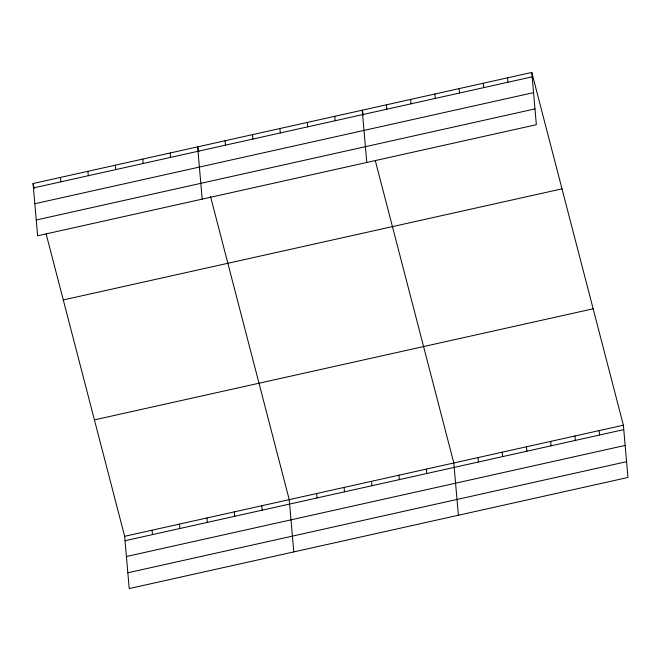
<?xml version="1.0" encoding="UTF-8"?>
<svg xmlns="http://www.w3.org/2000/svg" width="661" height="661" viewBox="0 0 661 661"><rect width="100%" height="100%" fill="white"/><g stroke="black" fill="none" stroke-linecap="round" stroke-linejoin="round"><path stroke-width="0.99" d="M531.774 72.429L536.352 124.698L37.619 235.795L33.05 183.527L531.774 72.429L623.381 425.205L627.95 477.473L129.226 588.571L124.648 536.302L46.146 233.969M33.438 187.939L532.163 76.841M34.818 203.728L533.543 92.639M36.239 219.997L534.972 108.908M63.274 299.945L562.007 188.848M94.424 419.884L593.148 308.794M124.648 536.302L623.381 425.205M125.036 540.723L623.761 429.625M126.416 556.512L625.149 445.415M127.837 572.781L626.57 461.684M363.467 115.055L362.211 110.197L366.781 162.466M375.308 160.648L453.81 462.981L458.379 515.25M198.887 151.716L197.631 146.866L202.2 199.126M210.479 196.342L289.229 499.642L293.798 551.91M33.05 183.527L34.306 188.377M599.155 430.6L599.544 435.021M574.93 436.004L575.318 440.416M550.704 441.399L551.092 445.811M507.557 77.824L507.937 82.237M526.478 446.795L526.867 451.207M483.331 83.22L483.72 87.64M502.261 452.19L502.641 456.602M459.106 88.615L459.494 93.036M478.035 457.586L478.424 461.998M434.88 94.011L435.268 98.431M410.663 99.406L411.043 103.827M426.378 469.087L426.766 473.507M386.437 104.802L386.817 109.222M398.947 475.201L399.335 479.622M371.523 481.315L371.903 485.728M334.78 116.311L335.168 120.732M344.092 487.421L344.472 491.842M307.348 122.417L307.737 126.838M316.66 493.536L317.049 497.948M279.917 128.531L280.305 132.952M252.494 134.646L252.874 139.058M261.797 505.756L262.186 510.168M225.062 140.752L225.451 145.172M234.366 511.862L234.754 516.282M206.943 517.976L207.323 522.388M170.199 152.972L170.588 157.392M179.511 524.082L179.891 528.503M142.768 159.086L143.156 163.498M152.08 530.196L152.468 534.609M115.336 165.192L115.725 169.613M87.913 171.306L88.293 175.719M60.482 177.412L60.87 181.833"/></g></svg>
